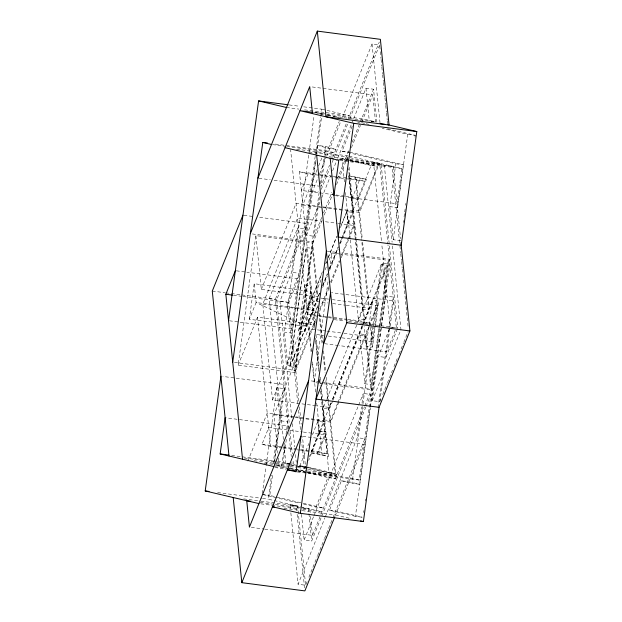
<?xml version="1.0" encoding="UTF-8"?>
<svg xmlns="http://www.w3.org/2000/svg" width="622" height="622" viewBox="0 0 622 622"><rect width="100%" height="100%" fill="white"/><g stroke="black" fill="none" stroke-linecap="round" stroke-linejoin="round"><path stroke-width="0.47" stroke-dasharray="3.11 2.33" d="M377.507 306.234L377.601 305.519L332.389 299.617M315.533 321.473L294.89 372.57L238.14 365.153L255.875 235.614L312.625 243.023L318.067 296.811L261.318 289.401L255.875 235.614M249.313 319.311L254.188 283.694L310.922 291.555L312.78 309.896L256.093 302.525L249.313 319.311L306.172 326.278L310.922 291.555M291.772 417.891L279.954 301.165L291.617 272.296L297.674 228.049L305.239 229.036L276.728 299.617L289.323 424.056M262.344 493.471L266.029 466.539M266.162 465.575L276.829 387.661L284.394 388.649L274.255 462.714M319.125 192.517L295.349 366.202L287.784 365.215L284.433 332.132L314.118 115.272M302.883 509.325L321.994 511.82L268.261 499.178L271.534 475.27M273.105 463.794L283.974 384.427L222.824 376.442M315.214 156.2L291.57 328.906L229.471 320.796M315.346 155.243L320.602 116.843M320.734 115.886L321.652 109.161L303.497 106.79M303.692 504.185L315.945 507.07L323.51 508.057L269.785 495.415L272.809 473.295M315.642 160.398L291.998 333.12L284.433 332.132M316.559 153.681L322.079 113.383L314.514 112.395L324.645 114.915M276.829 387.661L280.18 420.736L274.131 464.945L289.238 467.705M287.784 365.215L315.626 161.782M316.676 154.108L317.865 145.47L325.43 146.458L335.958 149.288L328.393 148.3L317.865 145.47M321.745 217.443L314.141 236.274L306.568 235.279L312.625 191.04L318.06 177.589M315.712 319.024L296.134 367.478L289.829 366.653L306.133 247.54L312.438 248.365L317.492 298.249L307.252 307.525L304.967 284.962L311.132 285.762L304.827 331.814L298.521 330.99L322.826 270.733M304.967 284.962L298.661 331.005L321.978 273.276M281.696 465.932L284.853 442.864M286.034 434.218L287.745 421.724L280.18 420.736M320.307 183.887L324.116 156.06M324.249 155.096L325.43 146.458M294.89 372.57L312.625 243.023M290.287 463.833L283.212 462.169L286.478 438.339M287.784 428.807L288.173 425.946L226.074 417.836M319.537 196.84L295.777 370.417L233.67 362.307M324.824 158.198L320.968 186.39L329.559 165.125M324.956 157.257L325.858 150.679L273.307 143.814M319.008 383.144L314.196 382.514L328.121 280.802M329.699 269.287L331.93 252.967L340.592 254.103M366.14 346.361L372.446 300.317L378.751 301.141L372.446 347.185L366.14 346.361L364.142 326.612M325.329 516.835L357.3 437.709L361.506 406.928M362.035 403.079L363.349 393.462L370.922 394.449L366.195 406.143M364.834 383.758L381.138 264.653L387.444 265.477L371.14 384.583L364.834 383.758L359.78 333.874L366.086 334.698L371.14 384.583M341.851 337.824L372.632 341.843L374.872 325.477M374.988 324.637L377.601 305.519L370.16 324.614M323.813 383.766L370.953 389.924L379.358 328.509M379.49 327.553L388.68 260.385L341.548 254.227M297.098 471.935L359.205 480.044L380.229 326.441M380.361 325.477L389.426 259.265L341.657 253.03M349.043 156.13L401.843 168.554L397.03 203.744L345.435 197.003M380.905 398.982L379.817 401.688L372.251 400.692L378.308 356.453L389.807 327.981M379.817 401.688L393.633 300.784L331.526 292.674M400.77 240.691L393.197 239.703L389.854 206.621L395.794 163.804L342.061 151.169L352.176 126.142M381.045 328.424L359.633 484.258L352.06 483.271L373.48 327.436M373.612 326.472L382.336 262.982L389.901 263.969L381.177 327.46M349.634 152.157L403.367 164.791L397.419 207.616L389.854 206.621M393.197 239.703L407.713 134.313L382.258 128.326M362.035 517.216L355.411 516.353L370.347 407.651M370.479 406.687L385.687 296.056L382.336 262.982M403.274 222.489L403.538 220.569M404.067 216.736L404.595 212.911M404.728 211.947L405.124 209.078M405.645 205.244L405.909 203.324M411.056 165.965L411.321 164.045M415.014 137.221L415.278 135.301L387.001 128.653M363.637 512.528L363.901 510.608M365.223 500.99L365.487 499.062M378.052 407.674L388.758 329.753M388.89 328.789L393.252 297.044L385.687 296.056M314.841 324.163L313.993 315.766L318.13 305.114L274.007 414.726L277.894 453.143M362.603 324.871L372.446 300.317M368.916 325.679L378.751 301.141M261.318 289.401L296.064 203.402L322.033 206.792M318.682 175.186L308.1 173.81L301.375 190.449L313.41 308.333L312.78 309.896M238.14 365.153L257.508 317.212L314.265 324.622L314.654 328.455M315.805 405.676L272.522 400.024L262.803 304.104L297.549 218.104L321.597 221.245M317.197 169.479L302.844 204.996L322.087 207.507M318.635 165.926L321.862 157.941M328.393 148.3L339.223 121.492M283.422 439.466L269.163 298.63L297.674 228.049M319.514 174.005L326.394 156.969M326.76 156.068L340.887 121.103M342.333 117.511L372.042 43.991L379.607 44.978L349.898 118.499M288.468 428.815L275.352 299.291L306.016 223.399L259.195 217.28M332.778 157.156L346.804 122.448M348.001 119.478L379.288 42.032M321.279 189.337L329.613 168.718M332.148 162.435L347.729 123.879M306.568 235.279L320.338 201.209M321.784 197.625L330.484 176.104M332.653 170.723L337.365 159.069M337.73 158.167L353.304 119.611M353.669 118.716L365.985 88.231L373.55 89.218L376.885 122.153M297.775 403.445L287.519 302.152L299.19 273.283L291.617 272.296M323.557 212.957L331.891 192.338M337.326 178.887L348.919 150.19M352.176 142.119L373.55 89.218M298.887 401.159L288.896 302.479L298.412 278.92L246.817 272.187M322.056 220.413L313.364 241.911L252.221 233.926M324.225 215.041L332.91 193.535M336.533 184.578L347.387 157.708M351.438 147.686L360.465 125.349M361.848 121.912L372.78 94.863L310.673 86.753M319.692 293.094L289.969 366.669L306.273 247.564L311.327 297.425L307.252 307.525L313.41 308.333M325.726 263.541L326.449 261.745M328.26 257.244L336.611 236.562M341.322 224.869L346.672 211.612L352.977 212.436L352.814 210.811L343.196 209.56M351.982 198.651L360.115 178.537L366.42 179.361L358.288 199.475L351.982 198.651L353.133 209.972L359.438 210.796L377.406 166.323L350.225 159.932M325.951 263.433L326.674 261.644M328.121 258.06L336.797 236.593M340.413 227.644L346.812 211.635L347.97 223.104L339.635 243.746M247.851 461.081L267.219 413.132L294.828 416.732M272.522 400.024L307.26 314.024L290.614 149.614M321.17 279.605L312.563 300.916L327.95 302.93M325.112 269.839L326.55 266.286M329.061 260.074L331.93 252.967M289.829 366.653L319.553 293.071M322.779 285.164L327.483 273.517M329.652 268.144L338.337 246.646M339.783 243.062L352.814 210.811M353.133 209.972L371.101 165.499L377.406 166.323M322.593 285.918L327.312 274.248M329.481 268.867L338.181 247.331M311.466 351.251L308.535 322.359L312.672 312.127L318.075 312.835M304.827 331.814L318.728 297.347M322.694 287.512L327.382 275.896M329.543 270.531L338.197 249.08M340.358 243.723L352.977 212.436M282.201 447.871L270.656 446.363L261.971 444.318L268.751 427.532L288.95 430.175M319.7 309.15L328.758 286.719M330.57 282.233L339.27 260.696M341.447 255.315L354.136 223.912L347.83 223.088L346.672 211.612M328.968 288.219L319.56 311.513L322.67 342.209M331.137 282.847L339.83 261.349M341.276 257.765L348.514 239.851M348.872 238.949L354.307 225.514L341.797 223.881M350.163 157.685L378.969 164.465L359.602 212.405L343.251 210.275M356.375 238.778L364.601 319.996L358.295 319.172L362.424 308.947L355.263 238.615M305.488 467.13L299.866 465.8L308.846 443.579M312.438 434.692L317.826 421.358L324.132 422.175L308.683 460.404M337.466 403.522L330.593 420.526L324.171 419.99L323.012 408.522L326.643 399.526M327.009 398.632L381.138 264.653M321.481 388.68L328.385 456.237L322.079 455.413L310.852 452.769L318.969 432.671L317.826 421.358M319.56 431.209L325.92 431.893L319.56 431.209L316.637 402.31M324.171 419.99L331.06 402.939M332.513 399.355L362.245 325.765M297.868 467.612L304.601 468.49L305.682 465.824M309.266 456.945L323.976 420.542L295.777 416.857M331.083 402.955L329.271 407.433L316.769 405.801M332.529 399.371L362.206 325.912M362.572 325.018L388.68 260.385M332.7 400.972L329.435 409.051L323.012 408.522M333.058 400.078L387.444 265.477M310.852 452.769L317.158 453.593L325.283 433.472L318.969 432.671M337.824 402.628L368.551 326.573M300.449 449.341L318.721 451.727L325.508 434.949L312.998 433.316M369.484 326.293L330.756 422.136L314.405 420.006M315.945 507.07L327.864 477.579L335.429 478.567L307.151 471.919M365.837 407.037L311.708 541.016L304.135 540.028L313.581 516.649M313.947 515.747L358.264 406.049M358.63 405.155L363.349 393.462M264.708 529.135L312.477 535.371L320.587 515.311M320.936 514.433L364.453 406.726M364.819 405.832L371.692 388.812L310.541 380.827M395.281 330.43L386.643 351.803L338.873 345.56M397.38 328.968L385.873 357.44L378.308 356.453M307.097 581.663L305.651 585.255L298.078 584.268L324.964 517.729M372.251 400.692L400.965 329.629L392.49 245.985M355.411 516.353L329.489 510.258L341.408 480.767L348.973 481.755L359.633 484.258M308.916 577.169L312.547 568.174M312.913 567.272L317.274 556.488M317.64 555.586L319.451 551.092M319.817 550.19L324.179 539.398M324.536 538.504L332.529 518.717M332.894 517.823L364.865 438.697L357.3 437.709M382.724 394.488L387.086 383.696M387.452 382.794L392.536 370.199M393.99 366.599L397.264 358.505M399.083 354.004L403.437 343.212M403.802 342.31L408.164 331.518M302.098 510.639L335.538 515L364.088 444.333L301.989 436.224M289.168 104.924L299.68 106.292M286.462 107.482L298.879 109.107M304.617 109.853L349.517 115.715L321.652 109.161M313.379 112.419L325.804 114.036M326.76 114.16L363.061 118.903L375.509 121.834L372.78 94.863M327.74 115.591L375.509 121.834M371.21 121.414L375.945 122.029M357.759 122.169L359.656 122.417M407.713 134.313L415.278 135.301M342.061 151.169L348.685 152.032M272.467 144.615L285.84 146.364M286.796 146.489L334.566 152.724L325.858 150.679M296.515 149.179L348.11 155.912M308.893 152.001L347.371 157.032L347.566 158.952M395.794 163.804L403.367 164.791M329.077 156.736L349.136 159.356M350.093 159.481L379.715 163.345L387.871 243.925M344.394 181.873L342.038 158.664L348.351 159.489M381.41 240.558L373.527 162.684L381.092 163.672L397.738 328.082L390.165 327.094L381.799 244.407M338.57 159.185L349.152 160.569M350.116 160.694L378.969 164.465M373.527 162.684L384.318 165.219L391.883 166.206L399.868 245.052M339.752 159.543L349.307 160.795M350.264 160.919L393.26 166.533L400.576 238.762M339.744 160.445L349.292 161.689M350.248 161.813L401.843 168.554M351.407 200.097L348.88 175.894L355.185 176.718L366.42 179.361M344.658 196.101L301.375 190.449L299.407 171.765L332.117 176.034M333.081 176.158L336.93 176.664M337.886 176.788L356.165 179.175L364.85 181.22L333.112 177.076M319.646 175.318L332.148 176.951M258.861 178.281L270.329 179.774M274.154 180.271L319.055 186.141M312.625 191.04L318.301 191.778M345.622 196.233L358.124 197.866L362.222 238.304M334.924 195.635L344.479 196.879M322.997 206.916L342.232 209.427M323.051 207.631L342.287 210.143M325.446 221.743L336.992 223.251M337.956 223.384L340.84 223.757M243.91 215.29L253.465 216.534M327.32 251.156L337.832 252.532M236.313 270.811L245.861 272.063M320.851 298.109L328.548 299.112M332.762 303.559L345.264 305.192M346.229 305.316L369.312 308.325L362.61 242.145M362.424 308.947L368.729 309.772L361.569 239.384M212.289 291.057L224.713 292.682M225.669 292.807L230.443 293.428M231.4 293.553L240.955 294.805M241.911 294.929L275.352 299.291M269.163 298.63L276.728 299.617M279.954 301.165L287.519 302.152M233.483 295.24L242.082 296.367M243.039 296.492L288.896 302.479M262.803 304.104L317.632 311.264M307.26 314.024L327.467 316.66M328.424 316.792L346.703 319.179M347.667 319.304L364.018 321.434L348.538 168.554M363.691 322.173L369.997 322.997M313.993 315.766L327.32 317.5M328.268 317.624L370.743 323.176M334.255 319.646L344.767 321.022M348.584 321.52L396.362 327.755L387.972 244.881M364.756 323.906L367.462 324.264M308.535 322.359L314.849 323.183M325.881 330.966L308.753 328.727L311.086 351.78M326.838 331.091L343.017 333.205M343.966 333.33L365.503 336.137L370.953 389.924M316.847 334.558L323.58 335.437M328.385 336.067L340.887 337.699M324.544 343.694L337.917 345.435M319.972 383.269L322.857 383.642M274.007 414.726L294.206 417.362M295.17 417.494L313.441 419.873M289.914 430.3L302.416 431.932M303.38 432.057L312.034 433.184M261.971 444.318L282.17 446.954M283.134 447.086L299.485 449.216M283.165 447.995L295.668 449.628M296.632 449.753L299.516 450.134M300.48 450.258L327.413 453.772L325.508 434.949M231.625 455.436L276.526 461.299M277.482 461.423L283.212 462.169M244.283 458.01L290.14 463.996M283.904 444.295L285.863 463.584L293.428 464.572L292.939 459.751M299.866 465.8L306.172 466.624M296.655 466.119L304.22 467.114L301.686 442.032M254.001 460.7L289.354 465.31M290.311 465.435L296.997 466.313M297.954 466.438L305.596 467.433L302.486 436.698M264.202 463.211L274.784 464.595M275.748 464.72L289.214 466.477M290.171 466.601L296.912 467.487M306.428 467.347L328.921 472.642L335.227 473.459L325.734 379.669M274.846 466.702L288.219 468.444M289.176 468.568L306.374 470.815M307.33 470.94L336.945 474.811L297.922 465.629M274.807 467.417L286.182 469.392M297.728 470.901L306.382 472.028M307.346 472.152L336.207 475.923L326.161 376.738M297.946 471.134L306.545 472.253M307.501 472.378L350.489 477.991L359.205 480.044M262.212 494.428L269.785 495.415M217.622 492.57L261.574 498.308M262.531 498.432L268.261 499.178M243.707 498.898L259.949 501.021M260.906 501.145L296.259 505.764L296.741 510.545M290.458 508.959L290.062 505.103L297.635 506.09L305.651 585.255M329.489 510.258L337.062 511.245L362.051 517.123M302.751 507.886L308.426 508.625L311.708 541.016M260.12 502.459L274.45 504.333M275.406 504.458L309.803 508.952L310.184 512.722M260.843 503.836L299.065 508.827M283.943 508.267L301.141 510.514M251.327 527.386L263.751 529.011M311.327 297.425L317.492 298.249M361.545 122.666L365.316 123.553M366.257 123.77L369.087 124.439M342.038 158.664L371.101 165.499M348.88 175.894L360.115 178.537M299.407 171.765L308.1 173.81M318.721 451.727L327.413 453.772M317.158 453.593L328.385 456.237M308.046 467.068L335.227 473.459M297.028 465.419L292.052 464.245L291.858 462.333M285.863 463.584L295.753 465.909M304.601 468.49L307.392 469.143M308.318 469.361L336.207 475.923M290.179 467.923L306.203 471.694M276.012 465.388L293.926 469.594M297.697 470.489L327.864 477.579M341.408 480.767L352.06 483.271M263.16 494.653L299.921 503.299M335.538 515L350.404 518.499M290.062 505.103L300.861 507.638M322.079 113.383L323.922 113.842M327.607 114.759L334.978 116.586M335.896 116.819L338.663 117.504M325.57 115.14L328.33 115.832M306.172 326.278L256.093 302.525L254.188 283.694M356.165 179.175L358.124 197.866M379.708 45.935L380.19 50.74M380.291 51.696L380.967 58.421M381.068 59.385L381.745 66.103M381.846 67.067L382.522 73.793M382.623 74.749L383.308 81.474M383.401 82.431L384.085 89.156M384.178 90.12L384.863 96.838M384.956 97.802L385.64 104.527M385.733 105.483L386.417 112.209M386.511 113.165L387.195 119.89M387.288 120.855L387.584 123.731M399.962 246.009L400.646 252.742M400.739 253.698L401.423 260.431M401.517 261.395L402.201 268.121M402.302 269.085L408.141 326.775M372.042 43.991L380.019 122.744M384.318 165.219L392.101 242.137M365.985 88.231L369.32 121.166M370.93 325.042L372.632 341.843M355.185 176.718L361.468 238.42M370.448 327.436L372.446 347.185M349.129 167.225L356.274 237.806M348.888 175.987L355.17 237.651M345.467 192.509L350.17 238.918M350.264 239.882L358.295 319.172M323.541 350.839L325.679 371.94M318.977 312.952L322.11 343.896M323.386 356.46L325.049 372.905M316.015 334.737L319.234 366.529M320.307 377.126L320.991 383.867M315.626 338.049L318.728 368.745M319.801 379.296L320.283 384.093M320.968 390.81L321.932 400.397M322.033 401.361L325.446 435.089M312.672 312.127L314.335 328.564M315.611 341.136L318.744 372.08M319.521 379.817L320.112 385.617M320.695 391.417L328.921 472.642M319.615 431.069L322.079 455.413M312.539 361.848L315.657 392.676M312.353 364.267L314.196 382.514M317.671 419.718L319.14 434.265M299.47 406.92L301.219 424.212M310.565 516.501L312.477 535.371M298.459 410.193L300.512 430.455M292.356 423.675L294.704 446.829M295.481 454.55L296.266 462.263M301.53 514.308L304.135 540.028M290.007 430.813L292.356 453.959M288.849 432.648L291.275 456.587M297.129 514.371L304.679 588.987M290.847 512.823L298.078 584.268M278.384 457.947L279.449 468.514M268.751 427.532L270.656 446.363M257.508 317.212L268.712 427.835"/><path stroke-width="0.93" d="M258.939 503.587L205.206 490.945L220.911 376.193M228.515 320.672L258.596 100.927L288.211 104.799M273.89 466.57L220.157 453.936L225.117 417.712M232.714 362.183L262.795 142.446L267.577 143.068M326.363 251.031L296.142 471.81L287.434 469.758L296.033 470.885M333.967 195.51L338.788 160.32L285.055 147.678M400.972 242.728L409.906 330.943L379.047 407.324L363.403 521.555L300.348 513.321L330.57 292.55M312.431 112.294L300.006 110.669L353.739 123.311L338.174 237.021L401.229 245.262L416.794 131.545L387.677 124.695M242.953 215.165L212.289 291.057L228.997 456.012M257.912 178.156L317.321 31.1L380.384 39.334L389.053 125.014L325.998 116.78L317.321 31.1M242.541 459.199L225.84 294.245L235.357 270.687M250.308 233.678L309.717 86.629L312.454 113.601M308.636 380.578L249.414 527.137L246.74 500.718L250.565 501.215M323.588 343.562L333.299 319.521L316.652 155.111M334.815 516.789L304.873 590.9L241.818 582.666L301.032 436.1M333.065 158.672L330.196 158.299L346.843 322.709L315.984 399.091L379.047 407.324M380.112 123.708L384.839 124.322M353.739 123.311L416.794 131.545M225.84 294.245L232.527 295.116M346.843 322.709L409.906 330.943M220.157 453.936L228.756 455.055M205.206 490.945L209.023 491.442M274.388 507.016L272.483 506.767L300.348 513.321M258.596 100.927L286.462 107.482M262.795 142.446L271.511 144.491M360.62 520.902L363.403 521.555M233.196 497.53L241.818 582.666"/></g></svg>
